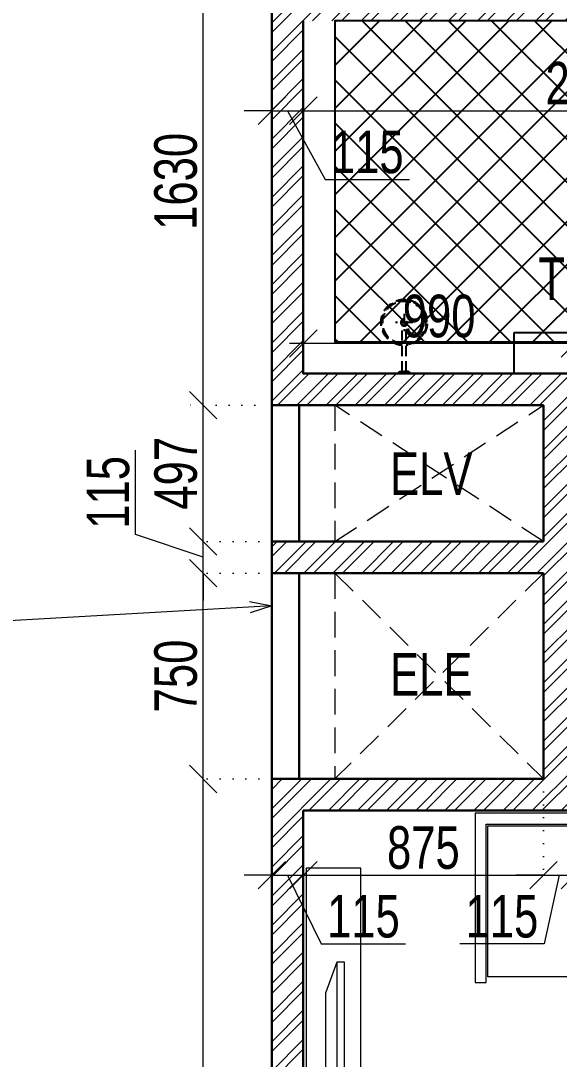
# Model space of a CAD drawing. Header units: inches. Extents: x 785882 to 928568, y 496782 to 576896.
# Drawn here: x 836673 to 838634, y 518159 to 521942 of the extents above; entities that cross this region are included whole.
import ezdxf

# ---------------------------------------------------------------- set-up
doc = ezdxf.new("R2010")
doc.units = ezdxf.units.IN
doc.header["$LTSCALE"] = 750
doc.header["$MEASUREMENT"] = 0
for name, pattern in [('DOT', [0.25, 0, -0.25]), ('HIDDEN', [0.375, 0.25, -0.125]), ('HIDDEN2', [0.1875, 0.125, -0.0625])]:
    doc.linetypes.add(name, pattern=pattern)
for name, color, linetype, lineweight in [('d-fur', 250, 'Continuous', 9), ('DIMENSION WORKING-MSA', 222, 'Continuous', 13), ('DOTTED LINE-MSA', 3, 'HIDDEN2', 13), ('ELE-01-MSA', 7, 'Continuous', 30), ('FURNITURE-MSA', 251, 'Continuous', 5), ('TEXT DETAIL-MSA', 212, 'Continuous', 13), ('TEXT ROOM NAME-MSA', 210, 'Continuous', 13), ('WALL HATCH-MSA', 251, 'Continuous', 9), ('WALL-MSA', 32, 'Continuous', 30)]:
    doc.layers.add(name, color=color, linetype=linetype, lineweight=lineweight)
doc.layers.add('HATCH-SUNK 300MM-MSA', color=47, linetype='Continuous')
doc.layers.add('P.FIXTURE', color=7, linetype='Continuous')
doc.styles.add('AR', font='swisscl.ttf')
doc.styles.add('ARIAL', font='swisscl.ttf', dxfattribs={"height": 360})
doc.styles.add('Arial-Reg', font='swisscl.ttf', dxfattribs={"height": 155})
doc.styles.add('MtXpl_Swis721_LtCn_B', font='swisscl.ttf')
doc.dimstyles.new('100 K.T', dxfattribs={"dimtxt": 360, "dimasz": 80, "dimexe": 0.18, "dimexo": 0.0625, "dimgap": 1, "dimtad": 1, "dimdec": 0, "dimzin": 0, "dimdsep": 46, "dimtxsty": 'ARIAL', "dimblk": 'DOT', "dimcen": 0.09, "dimse1": 1, "dimse2": 1, "dimclrd": 50, "dimclrt": 256, "dimadec": 0, "dimazin": 0, "dimtfac": 1, "dimtdec": 0, "dimtofl": 0, "dimtmove": 1, "dimatfit": 0, "dimfxl": 1, "dimtolj": 1, "dimtzin": 0, "dimlwd": -1, "dimarcsym": 0})
doc.dimstyles.new('WORKING DIM', dxfattribs={"dimtxt": 155, "dimasz": 100, "dimexe": 50, "dimexo": 0, "dimgap": 20, "dimtad": 1, "dimdec": 0, "dimzin": 0, "dimdsep": 46, "dimtxsty": 'AR', "dimblk": 'OBLIQUE', "dimcen": 0.09, "dimdle": 50, "dimclrd": 256, "dimclre": 250, "dimclrt": 256, "dimadec": 0, "dimazin": 0, "dimtfac": 1, "dimtdec": 0, "dimtofl": 0, "dimtmove": 1, "dimatfit": 0, "dimfxl": 1, "dimtolj": 1, "dimtzin": 0, "dimlwd": -1, "dimlwe": -1, "dimarcsym": 0})

# ---------------------------------------------------------------- blocks, each defined once
blk = doc.blocks.new('SHOWE')
at = {"linetype": 'HIDDEN', "ltscale": 0.2}
for p, q in [((3964261.3, -1171717.9), (3964261.3, -1171674.7)), ((3964261.3, -1171674.7), (3964263.3, -1171674.7)), ((3964264.2, -1171676.3), (3964264.2, -1171716.3)), ((3964268.7, -1171680.5), (3964268.7, -1171696.3)), ((3964268.7, -1171688.6), (3964437.5, -1171688.6)), ((3964447.4, -1171664.5), (3964447.4, -1171728.1)), ((3964261.3, -1171717.9), (3964263.3, -1171717.9)), ((3964268.7, -1171712), (3964268.7, -1171696.3)), ((3964268.7, -1171704), (3964437.5, -1171704)), ((3964479.2, -1171696.3), (3964415.6, -1171696.3))]:
    blk.add_line(p, q, dxfattribs=at)
for radius in [12.5, 10.6]:
    blk.add_circle((3964447.4, -1171696.3), radius, dxfattribs=at)
for centre, radius, start, end in [((3964447.4, -1171696.3), 84.1, 185.2383, 174.7617), ((3964447.4, -1171696.3), 81.4, 185.4105, 174.5895), ((3964447.4, -1171696.3), 78, 185.6496, 174.3504), ((3964262.4, -1171676.3), 1.76, 358.0282, 62.0821), ((3964259.8, -1171685.3), 10.1, 28.3436, 64.2104), ((3964262.4, -1171716.3), 1.76, 297.9179, 1.9718), ((3964259.8, -1171707.2), 10.1, 295.7896, 331.6564)]:
    blk.add_arc(centre, radius, start, end, dxfattribs=at)
blk = doc.blocks.new('G$C7997B730')
at = {"layer": 'FURNITURE-MSA'}
for p, q in [((36, 1324.9, 0), (0, 1324.9, 0)), ((0, 1324.9, 0), (0, 0, 0)), ((36, 1324.9, 0), (0, 1324.9, 0)), ((92.7, 1168.8, 0), (36, 1324.9, 0)), ((36, 0, 0), (36, 1324.9, 0)), ((92.7, 1168.8, 0), (36, 1324.9, 0)), ((92.7, 156.1, 0), (92.7, 1168.8, 0)), ((92.7, 156.1, 0), (36, 0, 0)), ((36, 0, 0), (0, 0, 0))]:
    blk.add_line(p, q, dxfattribs=at)
blk = doc.blocks.new('_Oblique')
at = {"color": 0, "linetype": 'ByBlock', "lineweight": -2}
blk.add_line((-0.5, -0.5), (0.5, 0.5), dxfattribs=at)
blk = doc.blocks.new('*D901')
at = {"layer": 'Defpoints', "color": 0, "ltscale": 0.25, "transparency": 16777216}
for p in [(837337.1, 519180), (837587.1, 519180), (837587.1, 515730)]:
    blk.add_point(p, dxfattribs=at)
at = {"layer": 'DIMENSION WORKING-MSA', "ltscale": 0.25, "transparency": 16777216}
blk.add_line((837337.1, 515680), (837337.1, 519230), dxfattribs=at)
at = {"layer": 'DIMENSION WORKING-MSA', "color": 250, "linetype": 'DOT', "ltscale": 0.25, "transparency": 16777216}
for p, q in [((837587.1, 519180), (837287.1, 519180)), ((837587.1, 515730), (837287.1, 515730))]:
    blk.add_line(p, q, dxfattribs=at)
at = {"layer": 'DIMENSION WORKING-MSA', "ltscale": 0.25, "transparency": 16777216, "xscale": 100, "yscale": 100, "zscale": 100}
for p, rotation in [((837337.1, 519180), 90), ((837337.1, 515730), 270)]:
    blk.add_blockref('_Oblique', p, dxfattribs=dict(at, rotation=rotation))
at = {"layer": 'DIMENSION WORKING-MSA', "ltscale": 0.25, "transparency": 16777216, "insert": (837237.6, 517455), "char_height": 155, "attachment_point": 5, "rotation": 90, "style": 'AR'}
blk.add_mtext('\\A1;3450', dxfattribs=at)
blk = doc.blocks.new('*D902')
at = {"layer": 'Defpoints', "color": 0, "ltscale": 0.25, "transparency": 16777216}
for p in [(837337.1, 519930), (837587.1, 519930), (837587.1, 519180)]:
    blk.add_point(p, dxfattribs=at)
at = {"layer": 'DIMENSION WORKING-MSA', "ltscale": 0.25, "transparency": 16777216}
blk.add_line((837337.1, 519130), (837337.1, 519980), dxfattribs=at)
at = {"layer": 'DIMENSION WORKING-MSA', "color": 250, "linetype": 'DOT', "ltscale": 0.25, "transparency": 16777216}
for p, q in [((837587.1, 519930), (837287.1, 519930)), ((837587.1, 519180), (837287.1, 519180))]:
    blk.add_line(p, q, dxfattribs=at)
at = {"layer": 'DIMENSION WORKING-MSA', "ltscale": 0.25, "transparency": 16777216, "xscale": 100, "yscale": 100, "zscale": 100}
for p, rotation in [((837337.1, 519930), 90), ((837337.1, 519180), 270)]:
    blk.add_blockref('_Oblique', p, dxfattribs=dict(at, rotation=rotation))
at = {"layer": 'DIMENSION WORKING-MSA', "ltscale": 0.25, "transparency": 16777216, "insert": (837237.7, 519555), "char_height": 155, "attachment_point": 5, "rotation": 90, "style": 'AR'}
blk.add_mtext('\\A1;750', dxfattribs=at)
blk = doc.blocks.new('*D903')
at = {"layer": 'Defpoints', "color": 0, "ltscale": 0.25, "transparency": 16777216}
for p in [(837337.1, 520045), (837587.1, 520045), (837587.1, 519930)]:
    blk.add_point(p, dxfattribs=at)
at = {"layer": 'DIMENSION WORKING-MSA', "ltscale": 0.25, "transparency": 16777216}
for p, q in [((837090.3, 520070.4), (837090.3, 520377.2)), ((837337.1, 520045), (837337.1, 520145)), ((837337.1, 519987.5), (837090.3, 520070.4)), ((837337.1, 519930), (837337.1, 520045)), ((837337.1, 519930), (837337.1, 519830))]:
    blk.add_line(p, q, dxfattribs=at)
at = {"layer": 'DIMENSION WORKING-MSA', "color": 250, "linetype": 'DOT', "ltscale": 0.25, "transparency": 16777216}
for p, q in [((837587.1, 520045), (837287.1, 520045)), ((837587.1, 519930), (837287.1, 519930))]:
    blk.add_line(p, q, dxfattribs=at)
at = {"layer": 'DIMENSION WORKING-MSA', "ltscale": 0.25, "transparency": 16777216, "xscale": 100, "yscale": 100, "zscale": 100}
for p, rotation in [((837337.1, 520045), 270), ((837337.1, 519930), 90)]:
    blk.add_blockref('_Oblique', p, dxfattribs=dict(at, rotation=rotation))
at = {"layer": 'DIMENSION WORKING-MSA', "ltscale": 0.25, "transparency": 16777216, "insert": (836991.2, 520223.8), "char_height": 155, "attachment_point": 5, "rotation": 90, "style": 'AR'}
blk.add_mtext('\\A1;115', dxfattribs=at)
blk = doc.blocks.new('*D904')
at = {"layer": 'Defpoints', "color": 0, "ltscale": 0.25, "transparency": 16777216}
for p in [(837337.1, 520541.7), (837525.4, 520541.7), (837587.1, 520045)]:
    blk.add_point(p, dxfattribs=at)
at = {"layer": 'DIMENSION WORKING-MSA', "ltscale": 0.25, "transparency": 16777216}
blk.add_line((837337.1, 519995), (837337.1, 520591.7), dxfattribs=at)
at = {"layer": 'DIMENSION WORKING-MSA', "color": 250, "linetype": 'DOT', "ltscale": 0.25, "transparency": 16777216}
for p, q in [((837525.4, 520541.7), (837287.1, 520541.7)), ((837587.1, 520045), (837287.1, 520045))]:
    blk.add_line(p, q, dxfattribs=at)
at = {"layer": 'DIMENSION WORKING-MSA', "ltscale": 0.25, "transparency": 16777216, "xscale": 100, "yscale": 100, "zscale": 100}
for p, rotation in [((837337.1, 520541.7), 90), ((837337.1, 520045), 270)]:
    blk.add_blockref('_Oblique', p, dxfattribs=dict(at, rotation=rotation))
at = {"layer": 'DIMENSION WORKING-MSA', "ltscale": 0.25, "transparency": 16777216, "insert": (837237.8, 520293.3), "char_height": 155, "attachment_point": 5, "rotation": 90, "style": 'AR'}
blk.add_mtext('\\A1;497', dxfattribs=at)
blk = doc.blocks.new('*D905')
at = {"layer": 'Defpoints', "color": 0, "ltscale": 0.25, "transparency": 16777216}
for p in [(837337.1, 522171.7), (837587.1, 522171.7), (837525.4, 520541.7)]:
    blk.add_point(p, dxfattribs=at)
at = {"layer": 'DIMENSION WORKING-MSA', "ltscale": 0.25, "transparency": 16777216}
blk.add_line((837337.1, 520491.7), (837337.1, 522221.7), dxfattribs=at)
at = {"layer": 'DIMENSION WORKING-MSA', "color": 250, "linetype": 'DOT', "ltscale": 0.25, "transparency": 16777216}
for p, q in [((837587.1, 522171.7), (837287.1, 522171.7)), ((837525.4, 520541.7), (837287.1, 520541.7))]:
    blk.add_line(p, q, dxfattribs=at)
at = {"layer": 'DIMENSION WORKING-MSA', "ltscale": 0.25, "transparency": 16777216, "xscale": 100, "yscale": 100, "zscale": 100}
for p, rotation in [((837337.1, 522171.7), 90), ((837337.1, 520541.7), 270)]:
    blk.add_blockref('_Oblique', p, dxfattribs=dict(at, rotation=rotation))
at = {"layer": 'DIMENSION WORKING-MSA', "ltscale": 0.25, "transparency": 16777216, "insert": (837237.6, 521356.7), "char_height": 155, "attachment_point": 5, "rotation": 90, "style": 'AR'}
blk.add_mtext('\\A1;1630', dxfattribs=at)
blk = doc.blocks.new('*D910')
at = {"layer": 'Defpoints', "color": 0, "ltscale": 0.25, "transparency": 16777216}
for p in [(837587.1, 518830), (837702.1, 518830), (837702.1, 518830)]:
    blk.add_point(p, dxfattribs=at)
at = {"layer": 'DIMENSION WORKING-MSA', "color": 250, "linetype": 'DOT', "ltscale": 0.25, "transparency": 16777216}
for p, q in [((837587.1, 518830), (837587.1, 518880)), ((837702.1, 518830), (837702.1, 518880))]:
    blk.add_line(p, q, dxfattribs=at)
at = {"layer": 'DIMENSION WORKING-MSA', "ltscale": 0.25, "transparency": 16777216}
for p, q in [((837587.1, 518830), (837487.1, 518830)), ((837587.1, 518830), (837702.1, 518830)), ((837644.6, 518830), (837767.7, 518580)), ((837702.1, 518830), (837802.1, 518830)), ((837767.7, 518580), (838074.5, 518580))]:
    blk.add_line(p, q, dxfattribs=at)
at = {"layer": 'DIMENSION WORKING-MSA', "ltscale": 0.25, "transparency": 16777216, "xscale": 100, "yscale": 100, "zscale": 100}
blk.add_blockref('_Oblique', (837587.1, 518830), dxfattribs=at)
at = {"layer": 'DIMENSION WORKING-MSA', "ltscale": 0.25, "transparency": 16777216, "xscale": 100, "yscale": 100, "zscale": 100, "rotation": 180}
blk.add_blockref('_Oblique', (837702.1, 518830), dxfattribs=at)
at = {"layer": 'DIMENSION WORKING-MSA', "ltscale": 0.25, "transparency": 16777216, "insert": (837921.1, 518679), "char_height": 155, "attachment_point": 5, "style": 'AR'}
blk.add_mtext('\\A1;115', dxfattribs=at)
blk = doc.blocks.new('*D911')
at = {"layer": 'Defpoints', "color": 0, "ltscale": 0.25, "transparency": 16777216}
for p in [(838577, 519180), (837702.1, 518830), (838577, 518830)]:
    blk.add_point(p, dxfattribs=at)
at = {"layer": 'DIMENSION WORKING-MSA', "color": 250, "linetype": 'DOT', "ltscale": 0.25, "transparency": 16777216}
for p, q in [((838577, 519180), (838577, 518780)), ((837702.1, 518830), (837702.1, 518880))]:
    blk.add_line(p, q, dxfattribs=at)
at = {"layer": 'DIMENSION WORKING-MSA', "ltscale": 0.25, "transparency": 16777216}
blk.add_line((837652.1, 518830), (838627, 518830), dxfattribs=at)
at = {"layer": 'DIMENSION WORKING-MSA', "ltscale": 0.25, "transparency": 16777216, "xscale": 100, "yscale": 100, "zscale": 100, "rotation": 180}
blk.add_blockref('_Oblique', (837702.1, 518830), dxfattribs=at)
at = {"layer": 'DIMENSION WORKING-MSA', "ltscale": 0.25, "transparency": 16777216, "xscale": 100, "yscale": 100, "zscale": 100}
blk.add_blockref('_Oblique', (838577, 518830), dxfattribs=at)
at = {"layer": 'DIMENSION WORKING-MSA', "ltscale": 0.25, "transparency": 16777216, "insert": (838139.5, 518929.3), "char_height": 155, "attachment_point": 5, "style": 'AR'}
blk.add_mtext('\\A1;875', dxfattribs=at)
blk = doc.blocks.new('*D912')
at = {"layer": 'Defpoints', "color": 0, "ltscale": 0.25, "transparency": 16777216}
for p in [(838577, 519180), (838692, 519180), (838692, 518830)]:
    blk.add_point(p, dxfattribs=at)
at = {"layer": 'DIMENSION WORKING-MSA', "color": 250, "linetype": 'DOT', "ltscale": 0.25, "transparency": 16777216}
for p, q in [((838577, 519180), (838577, 518780)), ((838692, 519180), (838692, 518780))]:
    blk.add_line(p, q, dxfattribs=at)
at = {"layer": 'DIMENSION WORKING-MSA', "ltscale": 0.25, "transparency": 16777216}
for p, q in [((838577, 518830), (838477, 518830)), ((838577, 518830), (838692, 518830)), ((838634.5, 518830), (838579.2, 518580)), ((838692, 518830), (838792, 518830)), ((838579.2, 518580), (838272.3, 518580))]:
    blk.add_line(p, q, dxfattribs=at)
at = {"layer": 'DIMENSION WORKING-MSA', "ltscale": 0.25, "transparency": 16777216, "xscale": 100, "yscale": 100, "zscale": 100}
blk.add_blockref('_Oblique', (838577, 518830), dxfattribs=at)
at = {"layer": 'DIMENSION WORKING-MSA', "ltscale": 0.25, "transparency": 16777216, "xscale": 100, "yscale": 100, "zscale": 100, "rotation": 180}
blk.add_blockref('_Oblique', (838692, 518830), dxfattribs=at)
at = {"layer": 'DIMENSION WORKING-MSA', "ltscale": 0.25, "transparency": 16777216, "insert": (838425.8, 518679), "char_height": 155, "attachment_point": 5, "style": 'AR'}
blk.add_mtext('\\A1;115', dxfattribs=at)
blk = doc.blocks.new('*D943')
at = {"layer": 'Defpoints', "color": 0, "ltscale": 0.25, "transparency": 16777216}
for p in [(837587.1, 521614.1), (837702.1, 521614.1), (837702.1, 521614.1)]:
    blk.add_point(p, dxfattribs=at)
at = {"layer": 'DIMENSION WORKING-MSA', "color": 250, "linetype": 'DOT', "ltscale": 0.25, "transparency": 16777216}
for p, q in [((837587.1, 521614.1), (837587.1, 521664.1)), ((837702.1, 521614.1), (837702.1, 521664.1))]:
    blk.add_line(p, q, dxfattribs=at)
at = {"layer": 'DIMENSION WORKING-MSA', "ltscale": 0.25, "transparency": 16777216}
for p, q in [((837587.1, 521614.1), (837487.1, 521614.1)), ((837587.1, 521614.1), (837702.1, 521614.1)), ((837644.6, 521614.1), (837781.7, 521364.1)), ((837702.1, 521614.1), (837802.1, 521614.1)), ((837781.7, 521364.1), (838088.5, 521364.1))]:
    blk.add_line(p, q, dxfattribs=at)
at = {"layer": 'DIMENSION WORKING-MSA', "ltscale": 0.25, "transparency": 16777216, "xscale": 100, "yscale": 100, "zscale": 100}
blk.add_blockref('_Oblique', (837587.1, 521614.1), dxfattribs=at)
at = {"layer": 'DIMENSION WORKING-MSA', "ltscale": 0.25, "transparency": 16777216, "xscale": 100, "yscale": 100, "zscale": 100, "rotation": 180}
blk.add_blockref('_Oblique', (837702.1, 521614.1), dxfattribs=at)
at = {"layer": 'DIMENSION WORKING-MSA', "ltscale": 0.25, "transparency": 16777216, "insert": (837935.1, 521463.1), "char_height": 155, "attachment_point": 5, "style": 'AR'}
blk.add_mtext('\\A1;115', dxfattribs=at)
blk = doc.blocks.new('*D944')
at = {"layer": 'Defpoints', "color": 0, "ltscale": 0.25, "transparency": 16777216}
for p in [(837702.1, 521614.1), (839820, 521614.1), (839820, 521614.1)]:
    blk.add_point(p, dxfattribs=at)
at = {"layer": 'DIMENSION WORKING-MSA', "color": 250, "linetype": 'DOT', "ltscale": 0.25, "transparency": 16777216}
for p, q in [((837702.1, 521614.1), (837702.1, 521664.1)), ((839820, 521614.1), (839820, 521664.1))]:
    blk.add_line(p, q, dxfattribs=at)
at = {"layer": 'DIMENSION WORKING-MSA', "ltscale": 0.25, "transparency": 16777216}
blk.add_line((837652.1, 521614.1), (839870, 521614.1), dxfattribs=at)
at = {"layer": 'DIMENSION WORKING-MSA', "ltscale": 0.25, "transparency": 16777216, "xscale": 100, "yscale": 100, "zscale": 100, "rotation": 180}
blk.add_blockref('_Oblique', (837702.1, 521614.1), dxfattribs=at)
at = {"layer": 'DIMENSION WORKING-MSA', "ltscale": 0.25, "transparency": 16777216, "xscale": 100, "yscale": 100, "zscale": 100}
blk.add_blockref('_Oblique', (839820, 521614.1), dxfattribs=at)
at = {"layer": 'DIMENSION WORKING-MSA', "ltscale": 0.25, "transparency": 16777216, "insert": (838761, 521713.4), "char_height": 155, "attachment_point": 5, "style": 'AR'}
blk.add_mtext('\\A1;2118', dxfattribs=at)
blk = doc.blocks.new('_Dot')
at = {"linetype": 'ByBlock', "lineweight": -2}
blk.add_line((-0.5, 0), (-1, 0), dxfattribs=at)
at = {"linetype": 'ByBlock', "const_width": 0.5}
blk.add_lwpolyline([(-0.25, 0, 1), (0.25, 0, 1)], format="xyb", close=True, dxfattribs=at)
blk = doc.blocks.new('A$C59c041b7')
at = {"layer": 'HATCH-SUNK 300MM-MSA', "transparency": 33554559}
h = blk.add_hatch(dxfattribs=at)
h.set_pattern_fill('ANSI37', color=256, scale=35)
h.set_pattern_definition([(45, (0, 0), (-78.57724, 78.57724), []), (135, (0, 0), (-78.57724, -78.57724), [])])
h.paths.add_polyline_path([(13525.3, -41262.3), (11507.4, -41262.3), (11507.6, -42432.3), (13525.5, -42432.3)])
at = {"layer": 'HATCH-SUNK 300MM-MSA'}
blk.add_lwpolyline([(13525.3, -41262.3), (11507.4, -41262.3), (11507.6, -42432.3), (13525.5, -42432.3)], close=True, dxfattribs=at)
blk = doc.blocks.new('A$Caebde61c')
at = {"layer": 'FURNITURE-MSA'}
blk.add_lwpolyline([(11602.6, -44349), (11402.6, -44349), (11402.6, -45999), (11602.6, -45999)], close=True, dxfattribs=at)
blk = doc.blocks.new('*D1215')
at = {"layer": 'Defpoints', "color": 0, "ltscale": 0.25, "transparency": 16777216}
for p in [(837702.1, 520765.8), (837702.1, 520656.7), (838692, 520656.7)]:
    blk.add_point(p, dxfattribs=at)
at = {"layer": 'DIMENSION WORKING-MSA', "color": 250, "linetype": 'DOT', "ltscale": 0.25, "transparency": 16777216}
for p, q in [((837702.1, 520656.7), (837702.1, 520815.8)), ((838692, 520656.7), (838692, 520815.8))]:
    blk.add_line(p, q, dxfattribs=at)
at = {"layer": 'DIMENSION WORKING-MSA', "ltscale": 0.25, "transparency": 16777216}
blk.add_line((838742, 520765.8), (837652.1, 520765.8), dxfattribs=at)
at = {"layer": 'DIMENSION WORKING-MSA', "ltscale": 0.25, "transparency": 16777216, "xscale": 100, "yscale": 100, "zscale": 100, "rotation": 180}
blk.add_blockref('_Oblique', (837702.1, 520765.8), dxfattribs=at)
at = {"layer": 'DIMENSION WORKING-MSA', "ltscale": 0.25, "transparency": 16777216, "xscale": 100, "yscale": 100, "zscale": 100}
blk.add_blockref('_Oblique', (838692, 520765.8), dxfattribs=at)
at = {"layer": 'DIMENSION WORKING-MSA', "ltscale": 0.25, "transparency": 16777216, "insert": (838197, 520865.2), "char_height": 155, "attachment_point": 5, "style": 'AR'}
blk.add_mtext('\\A1;990', dxfattribs=at)

msp = doc.modelspace()

# ---------------------------------------------------------------- hatches: boundary and pattern name
at = {"layer": 'WALL HATCH-MSA'}
h = msp.add_hatch(dxfattribs=at)
h.set_pattern_fill('ANSI32', color=256, scale=200)
h.paths.add_polyline_path([(841149.6, 525140.7), (841149.6, 525255.7), (837837.7, 525255.7), (837837.7, 525140.7), (838501.5, 525140.7), (838501.5, 522171.7), (837587.1, 522171.7), (837587.1, 520541.7), (838577, 520541.7), (838577, 520045), (837587.1, 520045), (837587.1, 519930), (838577, 519930), (838577, 519180), (837587.1, 519180), (837587.1, 515730), (837817.1, 515730), (837817.1, 515845), (837702.1, 515845), (837702.1, 519065), (839935, 519065), (839935, 521191.7), (839820, 521191.7), (839820, 520656.7), (839342, 520656.7), (839342, 520541.7), (839820, 520541.7), (839820, 519180), (838692, 519180), (838692, 520656.7), (837702.1, 520656.7), (837702.1, 521941.7), (841219.6, 521941.7), (841219.6, 522056.7), (838616.5, 522056.7), (838616.5, 525140.7)])

# ---------------------------------------------------------------- linework, layer by layer
at = {"layer": 'd-fur', "ltscale": 100}
for points in [[(838328.2, 518438.8), (838368.2, 518438.8), (838368.2, 519015), (838926.9, 519015), (838926.9, 518438.8), (838966.9, 518438.8), (838966.9, 519055), (838328.2, 519055)], [(838920.9, 518458.8), (838374.2, 518458.8), (838374.2, 519009), (838920.9, 519009)]]:
    msp.add_lwpolyline(points, close=True, dxfattribs=at)
at = {"layer": 'DOTTED LINE-MSA'}
for p, q in [((837817.1, 520541.7), (837817.1, 520045)), ((838577, 520045), (837817.1, 520541.7)), ((837817.1, 520045), (838577, 520541.7)), ((837817.1, 519930), (837817.1, 519180)), ((838577, 519930), (837817.1, 519180)), ((837817.1, 519930), (838577, 519180))]:
    msp.add_line(p, q, dxfattribs=at)
at = {"layer": 'ELE-01-MSA'}
for p, q in [((837587.1, 520541.7), (837587.1, 520045)), ((837687.1, 520541.7), (837687.1, 520045)), ((837587.1, 519930), (837587.1, 519180)), ((837687.1, 519930), (837687.1, 519180))]:
    msp.add_line(p, q, dxfattribs=at)
at = {"layer": 'P.FIXTURE'}
msp.add_lwpolyline([(838470, 520806.6), (839320, 520806.6), (839320, 520656.7), (838470, 520656.7)], close=True, dxfattribs=at)
at = {"layer": 'WALL-MSA'}
for p, q in [((837587.1, 522171.7), (837587.1, 520541.7)), ((837702.1, 521941.7), (837702.1, 520656.7)), ((838692, 520656.7), (837702.1, 520656.7)), ((838577, 520541.7), (837587.1, 520541.7)), ((838577, 520045), (838577, 520541.7)), ((838577, 520045), (837587.1, 520045)), ((837587.1, 520045), (837587.1, 519930)), ((838577, 519930), (837587.1, 519930)), ((838577, 519180), (838577, 519930)), ((838577, 519180), (837587.1, 519180)), ((837587.1, 519180), (837587.1, 515730)), ((839935, 519065), (837702.1, 519065)), ((837702.1, 519065), (837702.1, 515845))]:
    msp.add_line(p, q, dxfattribs=at)

# ---------------------------------------------------------------- block references
at = {"layer": 'ELE-01-MSA', "xscale": -0.7200000000000002, "yscale": 0.7200000000000002, "zscale": 0.7200000000000002}
msp.add_blockref('G$C7997B730', (837851.3, 517559.5, 0), dxfattribs=at)
at = {"layer": 'FURNITURE-MSA'}
msp.add_blockref('A$Caebde61c', (826309.5, 563204), dxfattribs=at)
at = {"layer": 'HATCH-SUNK 300MM-MSA'}
msp.add_blockref('A$C59c041b7', (826309.5, 563204), dxfattribs=at)
at = {"layer": 'P.FIXTURE', "lineweight": 30, "xscale": -1, "rotation": 270}
msp.add_blockref('SHOWE', (2009765.8, -3443604.6), dxfattribs=at)

# ---------------------------------------------------------------- texts
at = {"layer": 'TEXT ROOM NAME-MSA', "lineweight": 0}
for s, style, p in [('TOILET', 'MtXpl_Swis721_LtCn_B', (838558.4, 520924.4, 0)), ('ELV', 'Arial-Reg', (838018.3, 520214.7)), ('ELE', 'Arial-Reg', (838018.3, 519483.5))]:
    msp.add_text(s, height=155, dxfattribs=dict(at, style=style)).set_placement(p)

# ---------------------------------------------------------------- dimensions: what is measured, and where the dimension line sits
at = {"layer": 'DIMENSION WORKING-MSA', "ltscale": 0.25}
for base, p1, p2, angle, picture, middle in [((837337.1, 522171.7), (837525.4, 520541.7), (837587.1, 522171.7), 270, '*D905', (837237.6, 521356.7)), ((839820, 521614.1), (837702.1, 521614.1), (839820, 521614.1), 180, '*D944', (838761, 521713.4)), ((837337.1, 520541.7), (837587.1, 520045), (837525.4, 520541.7), 270, '*D904', (837237.8, 520293.3)), ((837337.1, 519930), (837587.1, 519180), (837587.1, 519930), 270, '*D902', (837237.7, 519555)), ((837337.1, 519180), (837587.1, 515730), (837587.1, 519180), 270, '*D901', (837237.6, 517455)), ((838577, 518830), (837702.1, 518830), (838577, 519180), 180, '*D911', (838139.5, 518929.3))]:
    dim = msp.add_linear_dim(base=base, p1=p1, p2=p2, angle=angle, dimstyle='WORKING DIM', dxfattribs=at)
    dim.commit()
    dim.dimension.update_dxf_attribs({"geometry": picture, "text_midpoint": middle})
for base, p1, p2, angle, picture, middle in [((837702.1, 521614.1), (837587.1, 521614.1), (837702.1, 521614.1), 180, '*D943', (837801.7, 521364.1)), ((837337.1, 520045), (837587.1, 519930), (837587.1, 520045), 270, '*D903', (837090.3, 520090.4)), ((838692, 518830), (838577, 519180), (838692, 519180), 180, '*D912', (838559.2, 518580)), ((837702.1, 518830), (837587.1, 518830), (837702.1, 518830), 180, '*D910', (837787.7, 518580))]:
    dim = msp.add_linear_dim(base=base, p1=p1, p2=p2, angle=angle, dimstyle='WORKING DIM', dxfattribs=at)
    dim.commit()
    dim.dimension.update_dxf_attribs({"geometry": picture, "text_midpoint": middle, "dimtype": 160})
dim = msp.add_linear_dim(base=(837702.1, 520765.8), p1=(838692, 520656.7), p2=(837702.1, 520656.7), dimstyle='WORKING DIM', dxfattribs=at)
dim.commit()
dim.dimension.update_dxf_attribs({"geometry": '*D1215', "text_midpoint": (838197, 520865.2)})

# ---------------------------------------------------------------- leaders
at = {"layer": 'TEXT DETAIL-MSA'}
msp.add_leader([(837587.1, 519810.4), (836509.5, 519749.3), (836509.5, 518267.3)], dimstyle='100 K.T', override={"dimgap": 1, "dimtad": 0, "dimclrd": 256, "dimldrblk": 'Open30'}, dxfattribs=at)

doc.saveas('drawing.dxf')
